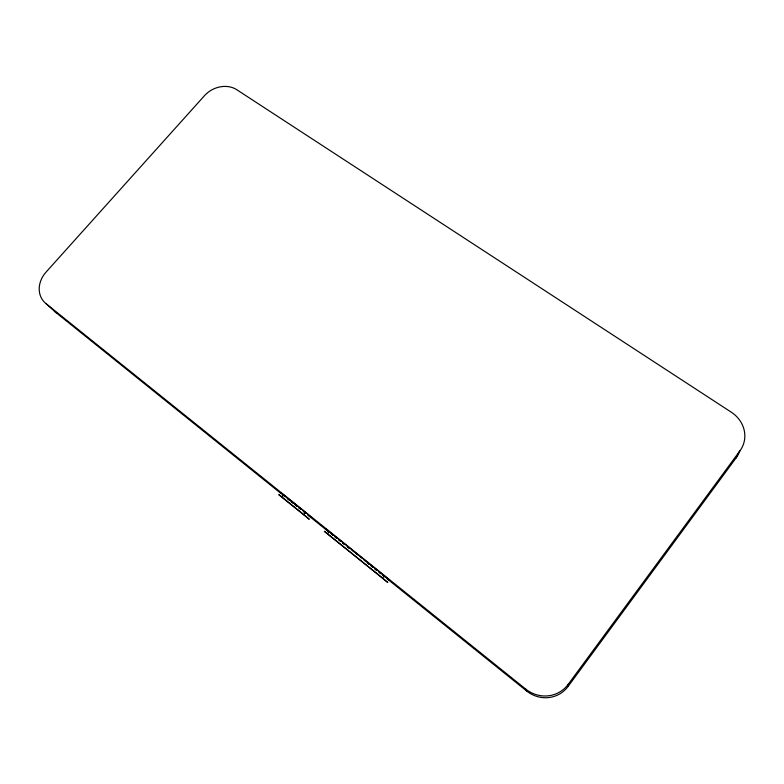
<?xml version="1.0" encoding="UTF-8"?>
<svg xmlns="http://www.w3.org/2000/svg" width="784" height="784" viewBox="0 0 784 784"><rect width="100%" height="100%" fill="white"/><g stroke="black" fill="none" stroke-linecap="round" stroke-linejoin="round"><path stroke-width="1.18" d="M387.365 579.004L526.672 690.998A30.449 29.106 58.6 0 0 568.175 686.323L568.253 684.285L739.969 450.79A29.959 27.273 17.8 0 0 731.325 412.217L236.778 89.719A23.726 19.698 -27 0 0 204.546 95.609L46.07 272.087A24.863 20.913 -39.7 0 0 45.933 303.555L56.281 312.816L281.456 493.861M568.175 686.323L735.911 458.16L739.969 450.79M382.592 578.063L324.311 531.287L387.815 582.522L382.592 578.063L384.346 575.819L326.046 529.122L326.605 529.68M327.496 533.708L329.241 531.532M303.878 514.686L309.268 519.273L278.79 494.635L303.878 514.686L305.613 512.55L310.866 517.077M281.701 496.831L283.426 494.714L305.613 512.55M309.798 516.303L307.936 514.833M387.09 578.455L389.57 580.287L384.346 575.819M283.426 494.714L280.515 492.528L281.858 493.773M45.933 303.555L525.731 689.097L526.672 690.998M287.757 498.604L289.59 500.084M291.423 501.554L293.255 503.034M295.088 504.504L296.92 505.984M298.763 507.454L300.595 508.934M303.349 511.139L306.093 513.353M331.367 533.669L333.249 535.178M335.131 536.697L337.022 538.216M338.904 539.725L340.785 541.244M342.677 542.753L344.558 544.272M347.381 546.546L349.272 548.055M352.094 550.329L353.976 551.838M355.858 553.357L357.749 554.876M359.631 556.385L361.512 557.904M363.404 559.413L365.285 560.932M367.167 562.442L369.048 563.961M370.94 565.47L372.821 566.989M374.703 568.508L376.585 570.017M379.417 572.291L381.298 573.8M383.18 575.319L385.071 576.838M283.367 495.39L285.278 496.929M287.179 498.457L289.09 499.996M291.001 501.525L292.912 503.063M294.813 504.592L296.724 506.131M298.635 507.669L300.537 509.198M303.408 511.501L305.309 513.03M308.171 515.333L329.162 532.209M331.073 533.747L332.984 535.276M334.895 536.815L336.797 538.353M338.708 539.882L340.619 541.421M342.52 542.949L344.431 544.488M347.292 546.791L349.203 548.32M367.333 562.892L369.244 564.431M371.146 565.96L373.057 567.498M374.968 569.037L376.869 570.566M378.78 572.104L380.691 573.633M382.602 575.172L384.503 576.701M283.769 495.38L284.847 496.272M329.172 531.875L327.271 530.268M56.281 312.816A24.363 20.6 -39.8 0 1 53.939 310.562M739.224 451.947A29.263 26.705 18.4 0 1 735.911 458.16M568.253 684.285A31.184 29.821 58.3 0 1 525.731 689.097"/></g></svg>
